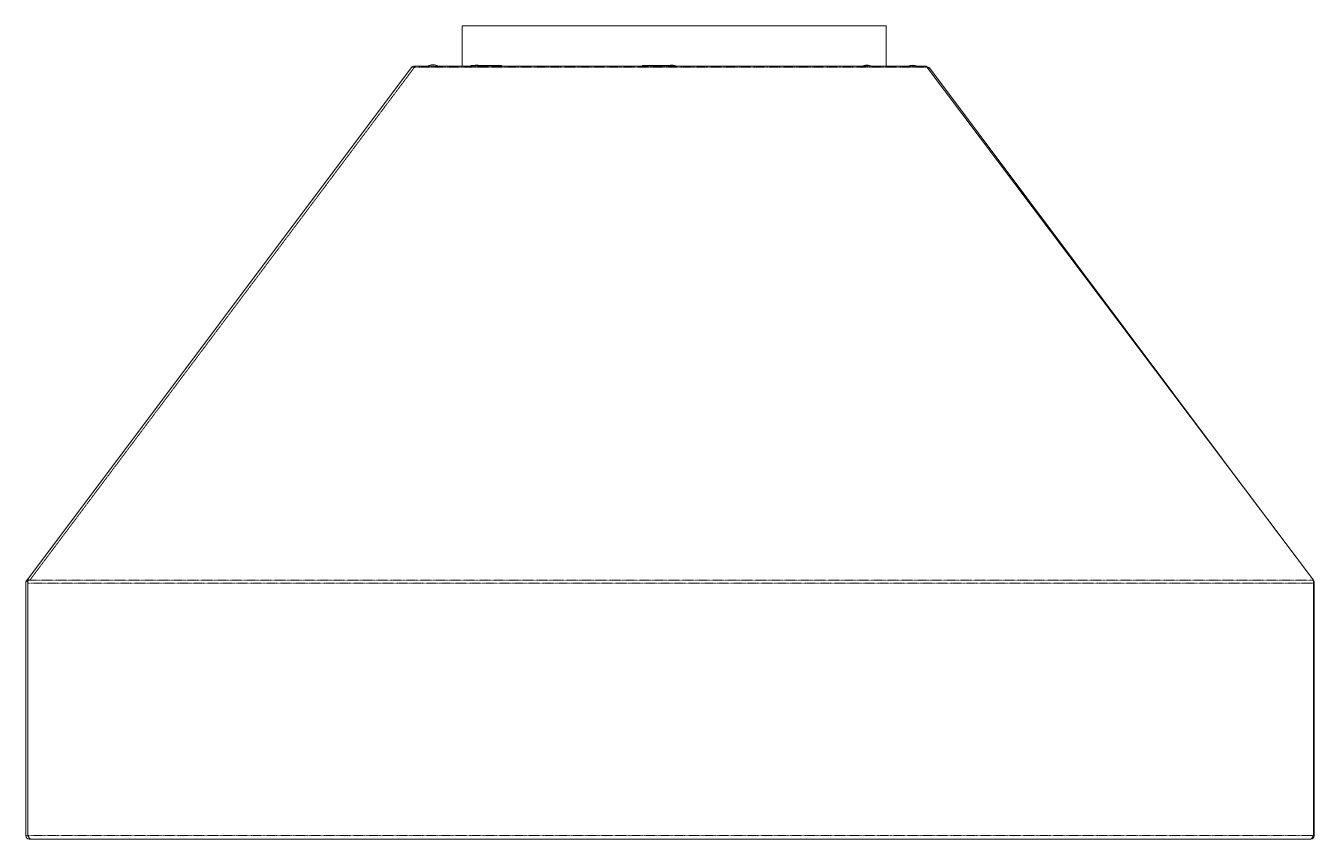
# Model space of a CAD drawing. Header units: millimetres. Extents: x 46989 to 543236, y 252623 to 526638.
# Drawn here: x 409720 to 431330, y 412126 to 425772 of the extents above; entities that cross this region are included whole.
import ezdxf

# ---------------------------------------------------------------- set-up
doc = ezdxf.new("R2010")
doc.units = ezdxf.units.MM
doc.linetypes.add('PHANTOM', pattern=[20, 10, -2, 2, -2, 2, -2])

msp = doc.modelspace()

# ---------------------------------------------------------------- linework, layer by layer
at = {"color": 7, "lineweight": 13, "ltscale": 0.03937}
for p, q in [((420595, 425772), (417040, 425772)), ((417040, 425772), (417040, 425092)), ((424150, 425772), (420595, 425772)), ((424150, 425772), (424150, 425092)), ((424829, 425092), (416245, 425092)), ((416185, 425067), (409737, 416467)), ((431319, 416473), (424838, 425073)), ((429793, 418499), (424876, 425064)), ((431319, 416473), (429788, 418505)), ((409720, 416424), (409720, 412185)), ((409752, 412188), (409752, 416424)), ((431319, 416424), (431319, 412188)), ((431330, 416427), (431330, 412183)), ((410440, 412126), (409779, 412126)), ((409808, 412129), (431264, 412129)), ((430533, 412129), (410492, 412129)), ((430652, 412126), (431273, 412126))]:
    msp.add_line(p, q, dxfattribs=at)
at = {"color": 7, "lineweight": 13, "ltscale": 0.000735185}
msp.add_line((416235, 425073), (416235, 425095), dxfattribs=at)
at = {"color": 7, "lineweight": 13, "ltscale": 0.005825}
msp.add_line((416403, 425095), (416235, 425095), dxfattribs=at)
at = {"color": 7, "lineweight": 13, "ltscale": 0.000298688}
msp.add_line((416245, 425079), (416237, 425079), dxfattribs=at)
at = {"color": 7, "lineweight": 13, "ltscale": 0.000188512}
for p, q in [((416237, 425073), (416237, 425079)), ((424838, 425073), (424838, 425079))]:
    msp.add_line(p, q, dxfattribs=at)
at = {"color": 7, "lineweight": 13, "ltscale": 0.000450555}
for p, q in [((416245, 425092), (416245, 425079)), ((424829, 425092), (424829, 425079))]:
    msp.add_line(p, q, dxfattribs=at)
at = {"color": 7, "linetype": 'PHANTOM', "lineweight": 13, "ltscale": 0.03937}
for p, q in [((424829, 425079), (416245, 425079)), ((416237, 425073), (409789, 416473)), ((409789, 416470), (431319, 416470)), ((409752, 416424), (431319, 416424)), ((409752, 412188), (431319, 412188))]:
    msp.add_line(p, q, dxfattribs=at)
at = {"color": 7, "lineweight": 13, "ltscale": 0.000104709}
msp.add_line((416403, 425092), (416403, 425095), dxfattribs=at)
at = {"color": 7, "lineweight": 13, "ltscale": 0.0125}
msp.add_line((416763, 425095), (416403, 425095), dxfattribs=at)
at = {"color": 7, "lineweight": 13, "ltscale": 0.001627}
for p, q in [((416460, 425095), (416507, 425095)), ((417192, 425092), (417239, 425092)), ((420464, 425092), (420511, 425092)), ((423735, 425092), (423782, 425092))]:
    msp.add_line(p, q, dxfattribs=at)
at = {"color": 7, "lineweight": 13, "ltscale": 0.004623}
for p, q in [((416507, 425095), (416640, 425095)), ((417239, 425092), (417372, 425092)), ((420511, 425092), (420644, 425092)), ((423782, 425092), (423915, 425092))]:
    msp.add_line(p, q, dxfattribs=at)
at = {"color": 7, "lineweight": 13, "ltscale": 0.000104769}
msp.add_line((416763, 425092), (416763, 425095), dxfattribs=at)
at = {"color": 7, "lineweight": 13, "ltscale": 0.001747}
msp.add_line((417232, 425107), (417182, 425107), dxfattribs=at)
at = {"color": 7, "lineweight": 13, "ltscale": 0.000529732}
for p, q in [((417182, 425107), (417182, 425092)), ((417699, 425107), (417699, 425092)), ((420062, 425107), (420062, 425092))]:
    msp.add_line(p, q, dxfattribs=at)
at = {"color": 7, "lineweight": 13, "ltscale": 0.009747}
msp.add_line((417613, 425107), (417332, 425107), dxfattribs=at)
at = {"color": 7, "lineweight": 13, "ltscale": 0.003}
msp.add_line((417613, 425107), (417699, 425107), dxfattribs=at)
at = {"color": 7, "linetype": 'PHANTOM', "lineweight": 13, "ltscale": 0.000529732}
msp.add_line((417613, 425107), (417613, 425092), dxfattribs=at)
at = {"color": 7, "lineweight": 13, "ltscale": 0.01495}
msp.add_line((420493, 425107), (420062, 425107), dxfattribs=at)
at = {"color": 7, "lineweight": 13, "ltscale": 0.000397449}
msp.add_line((420493, 425107), (420504, 425107), dxfattribs=at)
at = {"color": 7, "linetype": 'PHANTOM', "lineweight": 13, "ltscale": 0.000115883}
msp.add_line((420493, 425107), (420493, 425103), dxfattribs=at)
at = {"color": 7, "lineweight": 13, "ltscale": 4.34936e-05}
msp.add_line((424830, 425086), (424829, 425086), dxfattribs=at)
at = {"color": 7, "lineweight": 13, "ltscale": 0.000298568}
msp.add_line((424838, 425079), (424829, 425079), dxfattribs=at)
at = {"color": 7, "lineweight": 13, "ltscale": 0.000270153}
msp.add_line((424830, 425079), (424830, 425086), dxfattribs=at)
at = {"color": 7, "lineweight": 13, "ltscale": 0.000174935}
msp.add_line((416185, 425067), (416188, 425071), dxfattribs=at)
at = {"color": 7, "lineweight": 13, "ltscale": 3.58762e-05}
msp.add_line((416188, 425070), (416188, 425071), dxfattribs=at)
at = {"color": 7, "lineweight": 13, "ltscale": 0.000858625}
msp.add_line((424856, 425049), (424876, 425064), dxfattribs=at)
at = {"color": 7, "lineweight": 13, "ltscale": 0.00031671}
msp.add_line((409737, 416467), (409731, 416460), dxfattribs=at)
at = {"color": 7, "lineweight": 13, "ltscale": 0.000906276}
msp.add_line((409752, 416444), (409731, 416460), dxfattribs=at)
at = {"color": 7, "lineweight": 13, "ltscale": 0.000668834}
msp.add_line((409752, 416456), (409737, 416467), dxfattribs=at)
at = {"color": 7, "lineweight": 13, "ltscale": 0.001599}
for p, q in [((409752, 416424), (409752, 416470)), ((431319, 416424), (431319, 416470))]:
    msp.add_line(p, q, dxfattribs=at)
at = {"color": 7, "lineweight": 13, "ltscale": 0.001275}
msp.add_line((409752, 416470), (409789, 416470), dxfattribs=at)
at = {"color": 7, "lineweight": 13, "ltscale": 0.000110086}
for p, q in [((409789, 416473), (409789, 416470)), ((431319, 416473), (431319, 416470))]:
    msp.add_line(p, q, dxfattribs=at)
at = {"color": 7, "lineweight": 13, "ltscale": 0.00037366}
msp.add_line((431319, 416427), (431330, 416427), dxfattribs=at)
at = {"color": 7, "lineweight": 13, "ltscale": 0.0012}
msp.add_line((409754, 412185), (409720, 412185), dxfattribs=at)
at = {"color": 7, "lineweight": 13, "ltscale": 0.000764652}
msp.add_line((409779, 412148), (409779, 412126), dxfattribs=at)
at = {"color": 7, "lineweight": 13, "ltscale": 0.000104739}
for p, q in [((410440, 412129), (410440, 412126)), ((430652, 412129), (430652, 412126))]:
    msp.add_line(p, q, dxfattribs=at)
at = {"color": 7, "lineweight": 13, "ltscale": 0.000104018}
msp.add_line((410440, 412129), (410440, 412126), dxfattribs=at)
at = {"color": 7, "lineweight": 13, "ltscale": 2.61322e-05}
for p, q in [((410492, 412129), (410492, 412129)), ((430533, 412129), (430533, 412129))]:
    msp.add_line(p, q, dxfattribs=at)
at = {"color": 7, "lineweight": 13, "ltscale": 0.000177248}
msp.add_line((431273, 412131), (431273, 412126), dxfattribs=at)
at = {"color": 7, "lineweight": 13, "ltscale": 0.000481553}
msp.add_line((431316, 412183), (431330, 412183), dxfattribs=at)
at = {"color": 7, "lineweight": 13, "ltscale": 0.03937}
for points in [[(416185, 425067), (416188, 425070), (416191, 425072), (416197, 425073), (416211, 425075), (416223, 425074), (416237, 425073)], [(409737, 416467), (409740, 416470), (409744, 416472), (409750, 416474), (409763, 416475), (409776, 416475), (409789, 416473)], [(409752, 412188), (409769, 412162), (409778, 412150), (409785, 412142), (409792, 412135), (409800, 412131), (409808, 412129)], [(431319, 412188), (431303, 412162), (431294, 412150), (431287, 412142), (431280, 412135), (431272, 412131), (431264, 412129)]]:
    msp.add_lwpolyline(points, dxfattribs=at)
for centre, radius, start, end in [((416235, 425035), 59, 90, 143.1393), ((416550, 424918), 198, 90, 116.9915), ((416550, 424918), 198, 63.0085, 90), ((417282, 424915), 198, 90, 116.9915), ((417282, 424915), 198, 63.0085, 90), ((420554, 424915), 198, 90, 116.9915), ((420554, 424915), 198, 63.0085, 90), ((423825, 424915), 198, 90, 116.9915), ((423825, 424915), 198, 63.0085, 90), ((424595, 424910), 198, 90, 113.4703), ((424595, 424910), 198, 66.5297, 90), ((424830, 425029), 56.9, 36.832, 90), ((409779, 416424), 59, 143.1393, 180), ((431273, 416427), 56.9, 0, 35.8265), ((409779, 412185), 59, 180, 270), ((409779, 412185), 24.5, 180, 243.4324), ((410492, 412172), 43.4, 259.3237, 270), ((430533, 412172), 43.4, 270, 280.6763), ((430652, 412183), 56.9, 251.2565, 270), ((431273, 412183), 56.9, 270, 0)]:
    msp.add_arc(centre, radius, start, end, dxfattribs=at)

doc.saveas('drawing.dxf')
